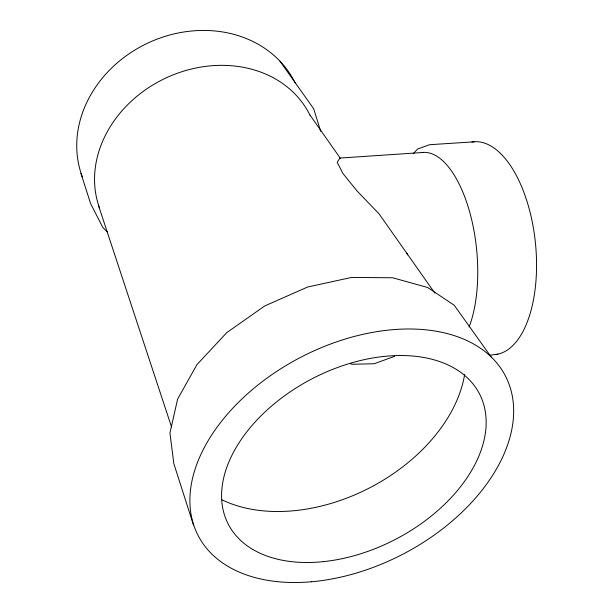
<?xml version="1.0" encoding="UTF-8"?>
<svg xmlns="http://www.w3.org/2000/svg" width="613" height="613" viewBox="0 0 613 613"><rect width="100%" height="100%" fill="white"/><g stroke="black" fill="none" stroke-linecap="round" stroke-linejoin="round"><path stroke-width="0.92" d="M413.17 153.779L417.66 148.997L429.636 144.706L474.562 141.802M394.642 356.314L374.191 363.739L352.383 364.275L350.605 363.785M489.526 355.302L497.909 354.138M423.476 152.453L339.962 158.054L337.204 162.292L342.897 173.464L357.126 191.057L379.003 213.768L434.809 293.083M107.589 232.281L102.877 227.53L90.64 203.662L80.924 173.318M280.003 61.239L313.687 108.777L320.691 131.251M491.105 356.889L454.271 305.305L427.705 287.512L392.688 277.773L351.601 277.436L307.688 286.999L264.77 305.933L226.726 332.652L196.896 364.697L177.601 399.124L169.954 432.977L173.824 463.62L193.47 525.012M310.025 115.083L340.376 158.376M406.84 253.184L407.568 254.908M98.386 205.179L171.525 426.924M421.706 152.537A101.52 44.151 84.2 0 1 470.048 213.347A101.52 44.151 84.2 0 1 469.121 326.99M464.623 374.597A153.227 104.555 -27.3 0 1 369.332 488.009A153.227 104.555 -27.3 0 1 221.699 499.679M471.887 142.032A106.93 51.362 84.2 0 1 473.665 141.802M474.554 141.733A106.93 51.362 84.2 0 1 535.44 243.047A106.93 51.362 84.2 0 1 496.139 354.452M82.311 176.835A116.424 100.149 -25.2 0 1 150.668 41.776A116.424 100.149 -25.2 0 1 295.106 82.878M99.444 207.815A115.16 96.593 -25.6 0 1 168.751 76.702A115.16 96.593 -25.6 0 1 309.948 115.129M323.465 561.631A141.503 90.479 -27.5 0 0 480.577 396.09A141.503 90.479 -27.5 0 0 257.59 419.323A141.503 90.479 -27.5 0 0 323.465 561.631M311.289 581.783A173.134 110.907 -27.5 0 0 507.779 380.964A173.134 110.907 -27.5 0 0 236.273 404.549A173.134 110.907 -27.5 0 0 311.289 581.783"/></g></svg>
